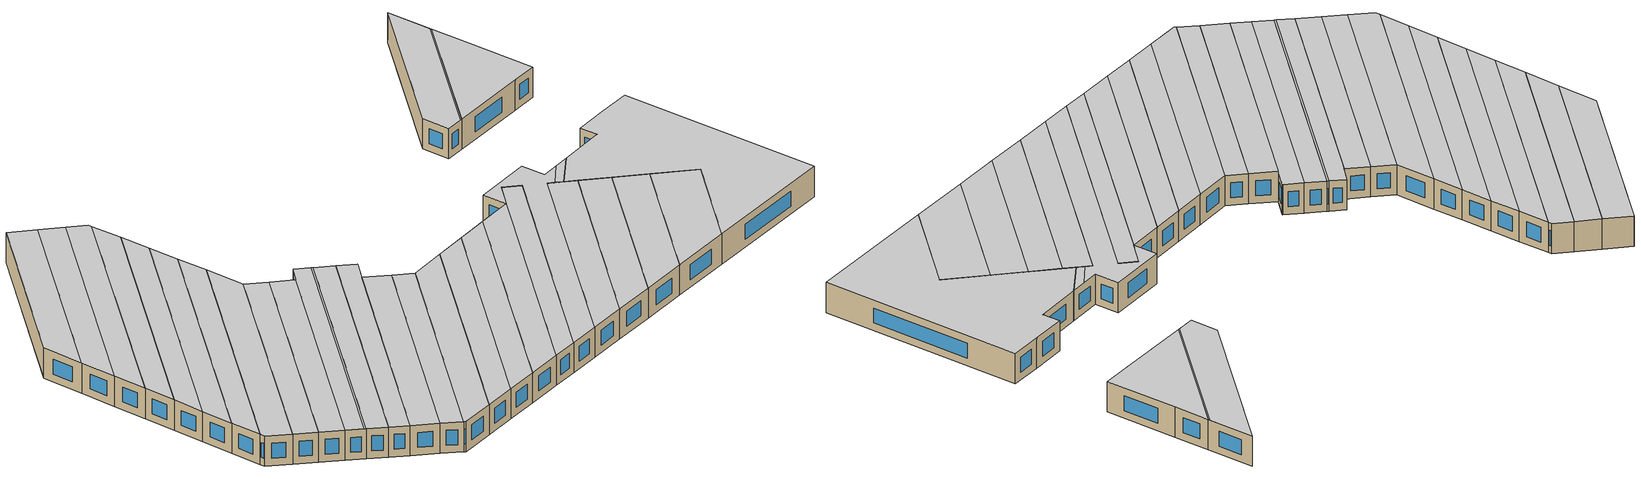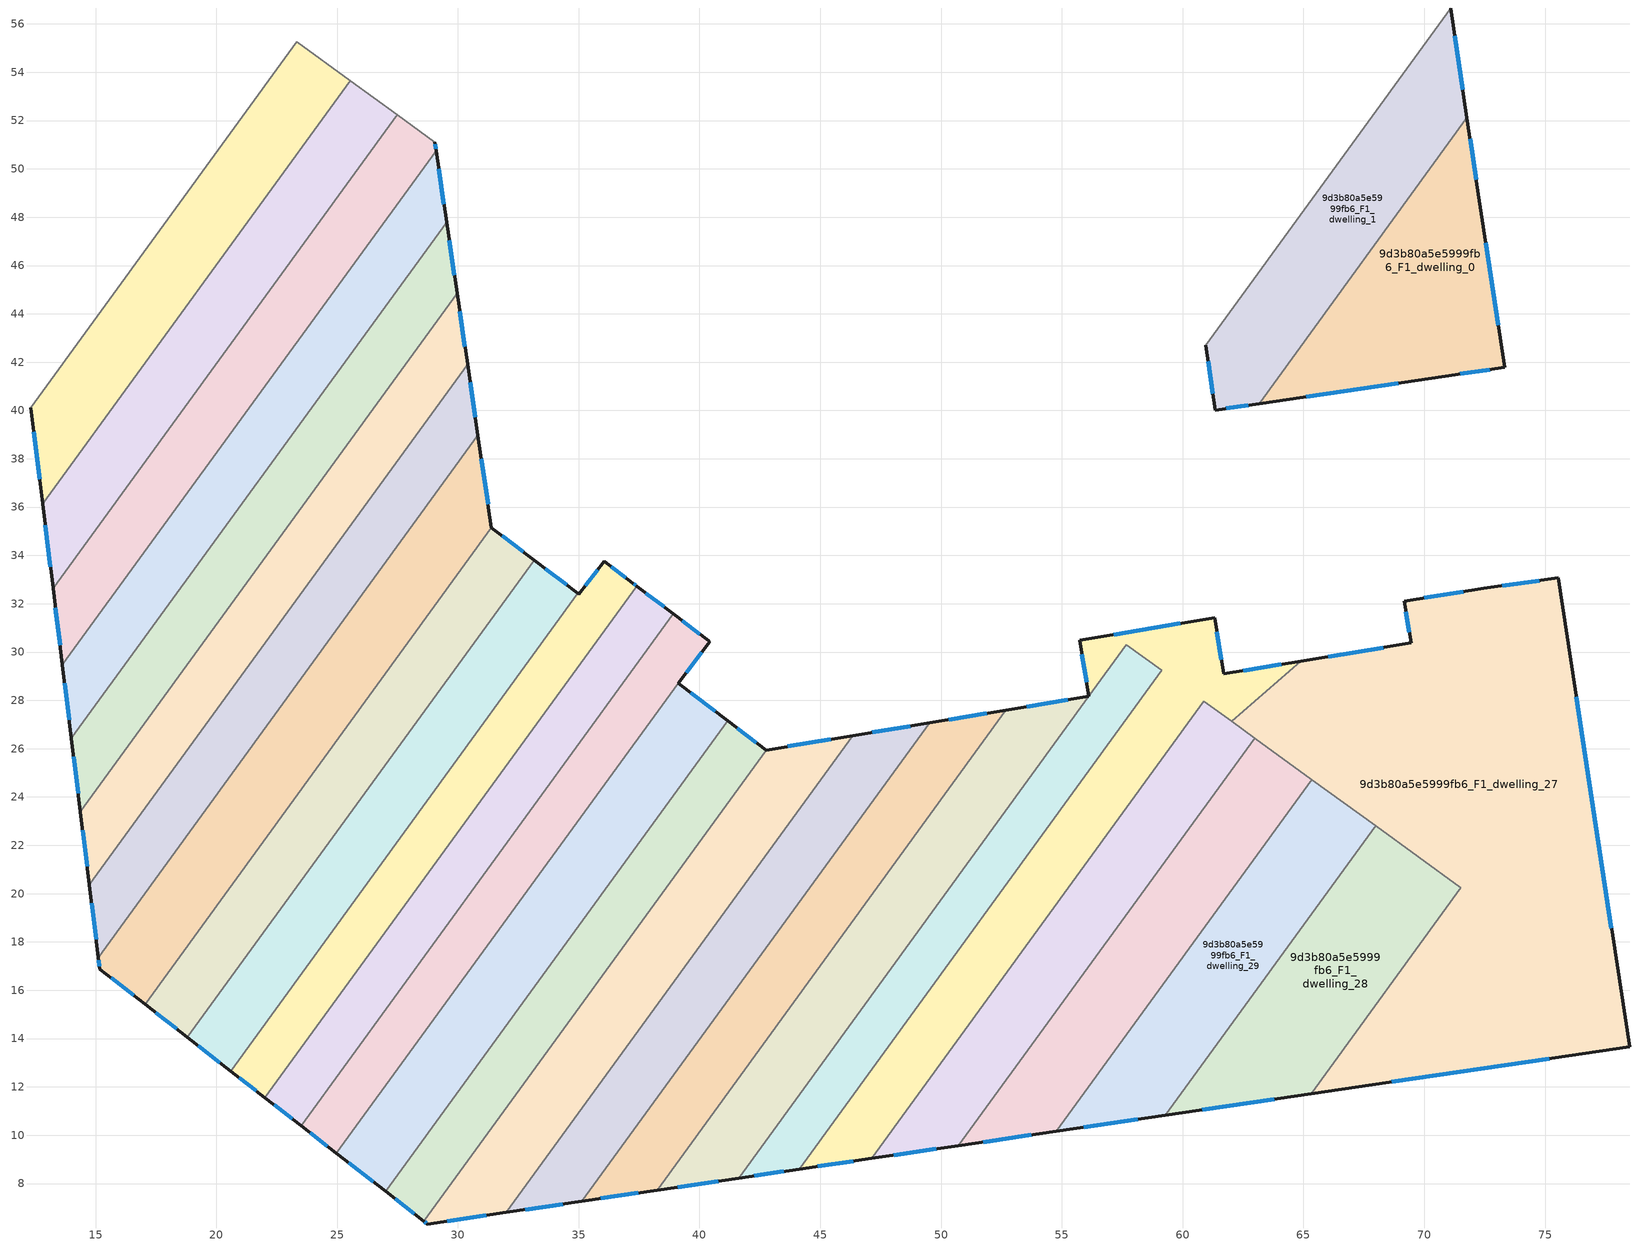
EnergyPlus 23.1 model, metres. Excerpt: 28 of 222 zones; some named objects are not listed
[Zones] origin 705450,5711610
9d3b80a5e5999fb6_F1_dwelling_0
 floor to 9d3b80a5e5999fb6_F0_dwelling_0 (EU_floor_Construction): 71.77,52.12 72.28,48.69 73.34,41.78 70.87,41.42 63.17,40.29 z3
 wall outside (EU_wall_Construction): 63.17,40.29 70.87,41.42 73.34,41.78 72.28,48.69 71.77,52.12 z3:6
 wall to 9d3b80a5e5999fb6_F1_dwelling_1 (EU_wall_Construction): 71.77,52.12 63.17,40.29 z3:6
 window (EU_Window_Construction): 65.11,40.57 68.92,41.13 / 72.15,49.56 71.9,51.25 / 73.07,43.53 72.55,46.94 / 71.49,41.51 72.71,41.69 z3.76:5.24
 ceiling to 9d3b80a5e5999fb6_F2_dwelling_0 (EU_floor_Construction): 73.34,41.78 72.28,48.69 71.77,52.12 63.17,40.29 70.87,41.42 z6
9d3b80a5e5999fb6_F1_dwelling_1
 floor to 9d3b80a5e5999fb6_F0_dwelling_1 (EU_floor_Construction): 71.1,56.66 71.77,52.12 63.17,40.29 61.35,40.02 60.96,42.71 z3
 wall outside (EU_wall_Construction): 60.96,42.71 61.35,40.02 63.17,40.29 / 71.77,52.12 71.1,56.66 z3:6
 wall to 9d3b80a5e5999fb6_F1_dwelling_2 (EU_wall_Construction): 71.1,56.66 60.96,42.71 z3:6
 window (EU_Window_Construction): 61.06,42.03 61.25,40.7 / 71.6,53.27 71.27,55.51 / 61.81,40.09 62.71,40.22 z3.76:5.24
 ceiling to 9d3b80a5e5999fb6_F2_dwelling_1 (EU_floor_Construction): 62.97,40.26 71.74,52.32 71.1,56.66 60.96,42.71 61.35,40.02 z6
 ceiling to 9d3b80a5e5999fb6_F2_dwelling_0 (EU_floor_Construction): 63.17,40.29 71.77,52.12 71.74,52.32 62.97,40.26 z6
9d3b80a5e5999fb6_F1_dwelling_27
 floor to 9d3b80a5e5999fb6_F0_dwelling_27 (EU_floor_Construction): 75.54,33.07 78.5,13.66 65.32,11.72 71.51,20.24 62.02,27.14 64.88,29.62 69.46,30.38 69.17,32.11 72.46,32.64 z3
 wall outside (EU_wall_Construction): 65.32,11.72 78.5,13.66 75.54,33.07 72.46,32.64 69.17,32.11 69.46,30.38 64.88,29.62 z3:6
 wall to 9d3b80a5e5999fb6_F1_dwelling_32 (EU_wall_Construction): 64.88,29.62 62.02,27.14 z3:6
 wall to 9d3b80a5e5999fb6_F1_dwelling_28 (EU_wall_Construction): 67.99,22.8 71.51,20.24 65.32,11.72 z3:6
 wall to 9d3b80a5e5999fb6_F1_dwelling_29 (EU_wall_Construction): 65.34,24.72 67.99,22.8 z3:6
 wall to 9d3b80a5e5999fb6_F1_dwelling_30 (EU_wall_Construction): 62.98,26.44 65.34,24.72 z3:6
 wall to 9d3b80a5e5999fb6_F1_dwelling_31 (EU_wall_Construction): 62.02,27.14 62.98,26.44 z3:6
 window (EU_Window_Construction): 68.3,30.19 66.04,29.81 / 69.24,31.67 69.38,30.82 / 71.63,32.5 70,32.24 / 74.76,32.96 73.24,32.75 / 77.75,18.57 76.29,28.16 / 68.65,12.21 75.17,13.17 z3.76:5.24
 ceiling to 9d3b80a5e5999fb6_F2_dwelling_26 (EU_floor_Construction): 78.5,13.66 75.54,33.07 72.46,32.64 69.17,32.11 69.46,30.38 64.88,29.62 62.02,27.14 71.51,20.24 65.32,11.72 z6
9d3b80a5e5999fb6_F1_dwelling_28
 floor to 9d3b80a5e5999fb6_F0_dwelling_28 (EU_floor_Construction): 71.51,20.24 65.32,11.72 59.29,10.83 67.99,22.8 z3
 wall outside (EU_wall_Construction): 59.29,10.83 65.32,11.72 z3:6
 wall to 9d3b80a5e5999fb6_F1_dwelling_29 (EU_wall_Construction): 67.99,22.8 59.29,10.83 z3:6
 window (EU_Window_Construction): 60.81,11.05 63.79,11.49 z3.76:5.24
 ceiling to 9d3b80a5e5999fb6_F2_dwelling_27 (EU_floor_Construction): 65.32,11.72 71.51,20.24 67.99,22.8 59.29,10.83 z6
9d3b80a5e5999fb6_F1_dwelling_29
 floor to 9d3b80a5e5999fb6_F0_dwelling_29 (EU_floor_Construction): 67.99,22.8 59.29,10.83 54.76,10.16 65.34,24.72 z3
 wall outside (EU_wall_Construction): 54.76,10.16 59.29,10.83 z3:6
 wall to 9d3b80a5e5999fb6_F1_dwelling_30 (EU_wall_Construction): 65.34,24.72 54.76,10.16 z3:6
 window (EU_Window_Construction): 55.91,10.33 58.14,10.66 z3.76:5.24
 ceiling to 9d3b80a5e5999fb6_F2_dwelling_28 (EU_floor_Construction): 59.29,10.83 67.99,22.8 65.34,24.72 54.76,10.16 z6
9d3b80a5e5999fb6_F1_dwelling_30
 floor to 9d3b80a5e5999fb6_F0_dwelling_30 (EU_floor_Construction): 65.34,24.72 54.76,10.16 50.72,9.57 62.98,26.44 z3
 wall outside (EU_wall_Construction): 50.72,9.57 54.76,10.16 z3:6
 wall to 9d3b80a5e5999fb6_F1_dwelling_31 (EU_wall_Construction): 62.98,26.44 50.72,9.57 z3:6
 window (EU_Window_Construction): 51.74,9.72 53.74,10.01 z3.76:5.24
 ceiling to 9d3b80a5e5999fb6_F2_dwelling_29 (EU_floor_Construction): 54.76,10.16 65.34,24.72 62.98,26.44 50.72,9.57 z6
9d3b80a5e5999fb6_F1_dwelling_31
 floor to 9d3b80a5e5999fb6_F0_dwelling_31 (EU_floor_Construction): 62.98,26.44 50.72,9.57 47.13,9.04 60.88,27.96 z3
 wall outside (EU_wall_Construction): 47.13,9.04 50.72,9.57 z3:6
 wall to 9d3b80a5e5999fb6_F1_dwelling_32 (EU_wall_Construction): 62.02,27.14 60.88,27.96 47.13,9.04 z3:6
 window (EU_Window_Construction): 48.03,9.17 49.81,9.43 z3.76:5.24
 ceiling to 9d3b80a5e5999fb6_F2_dwelling_30 (EU_floor_Construction): 50.72,9.57 62.98,26.44 60.88,27.96 47.13,9.04 z6
9d3b80a5e5999fb6_F1_dwelling_32
 floor to 9d3b80a5e5999fb6_F0_dwelling_32 (EU_floor_Construction): 64.88,29.62 62.02,27.14 60.88,27.96 47.13,9.04 44.13,8.59 59.13,29.24 57.67,30.3 56.12,28.17 55.74,30.49 61.32,31.42 61.7,29.1 z3
 wall outside (EU_wall_Construction): 64.88,29.62 61.7,29.1 61.32,31.42 55.74,30.49 56.12,28.17 / 44.13,8.59 47.13,9.04 z3:6
 wall to 9d3b80a5e5999fb6_F1_dwelling_33 (EU_wall_Construction): 56.12,28.17 57.67,30.3 59.13,29.24 44.13,8.59 z3:6
 window (EU_Window_Construction): 55.83,29.9 56.02,28.76 / 59.91,31.18 57.15,30.73 / 61.61,29.68 61.42,30.83 / 64.08,29.49 62.51,29.23 / 44.89,8.71 46.37,8.92 z3.76:5.24
 ceiling to 9d3b80a5e5999fb6_F2_dwelling_31 (EU_floor_Construction): 47.13,9.04 60.88,27.96 61.39,27.6 63.34,29.37 61.7,29.1 61.32,31.42 55.74,30.49 56.12,28.17 57.67,30.3 59.13,29.24 44.13,8.59 z6
 ceiling to 9d3b80a5e5999fb6_F2_dwelling_26 (EU_floor_Construction): 64.88,29.62 63.34,29.37 61.39,27.6 62.02,27.14 z6
9d3b80a5e5999fb6_F1_dwelling_33
 floor to 9d3b80a5e5999fb6_F0_dwelling_33 (EU_floor_Construction): 59.13,29.24 44.13,8.59 41.63,8.22 57.67,30.3 z3
 wall outside (EU_wall_Construction): 41.63,8.22 44.13,8.59 z3:6
 wall to 9d3b80a5e5999fb6_F1_dwelling_34 (EU_wall_Construction): 56.12,28.17 41.63,8.22 z3:6
 window (EU_Window_Construction): 42.26,8.32 43.5,8.5 z3.76:5.24
 ceiling to 9d3b80a5e5999fb6_F2_dwelling_32 (EU_floor_Construction): 44.13,8.59 59.13,29.24 57.67,30.3 41.63,8.22 z6
9d3b80a5e5999fb6_F1_dwelling_34
 floor to 9d3b80a5e5999fb6_F0_dwelling_34 (EU_floor_Construction): 56.12,28.17 41.63,8.22 38.25,7.73 52.69,27.6 z3
 wall outside (EU_wall_Construction): 56.12,28.17 52.69,27.6 / 38.25,7.73 41.63,8.22 z3:6
 wall to 9d3b80a5e5999fb6_F1_dwelling_35 (EU_wall_Construction): 52.69,27.6 38.25,7.73 z3:6
 window (EU_Window_Construction): 55.25,28.02 53.56,27.74 / 39.1,7.85 40.77,8.1 z3.76:5.24
 ceiling to 9d3b80a5e5999fb6_F2_dwelling_33 (EU_floor_Construction): 41.63,8.22 56.12,28.17 52.69,27.6 38.25,7.73 z6
9d3b80a5e5999fb6_F1_dwelling_35
 floor to 9d3b80a5e5999fb6_F0_dwelling_35 (EU_floor_Construction): 52.69,27.6 38.25,7.73 35.13,7.27 49.52,27.07 z3
 wall outside (EU_wall_Construction): 52.69,27.6 49.52,27.07 / 35.13,7.27 38.25,7.73 z3:6
 wall to 9d3b80a5e5999fb6_F1_dwelling_36 (EU_wall_Construction): 49.52,27.07 35.13,7.27 z3:6
 window (EU_Window_Construction): 51.89,27.46 50.32,27.2 / 35.92,7.38 37.46,7.61 z3.76:5.24
 ceiling to 9d3b80a5e5999fb6_F2_dwelling_34 (EU_floor_Construction): 38.25,7.73 52.69,27.6 49.52,27.07 35.13,7.27 z6
9d3b80a5e5999fb6_F1_dwelling_36
 floor to 9d3b80a5e5999fb6_F0_dwelling_36 (EU_floor_Construction): 49.52,27.07 35.13,7.27 32,6.81 46.35,26.54 z3
 wall outside (EU_wall_Construction): 49.52,27.07 46.35,26.54 / 32,6.81 35.13,7.27 z3:6
 wall to 9d3b80a5e5999fb6_F1_dwelling_37 (EU_wall_Construction): 46.35,26.54 32,6.81 z3:6
 window (EU_Window_Construction): 48.72,26.94 47.15,26.68 / 32.79,6.92 34.34,7.15 z3.76:5.24
 ceiling to 9d3b80a5e5999fb6_F2_dwelling_35 (EU_floor_Construction): 35.13,7.27 49.52,27.07 46.35,26.54 32,6.81 z6
9d3b80a5e5999fb6_F1_dwelling_37
 floor to 9d3b80a5e5999fb6_F0_dwelling_37 (EU_floor_Construction): 46.35,26.54 32,6.81 28.74,6.32 28.58,6.44 42.75,25.95 z3
 wall outside (EU_wall_Construction): 28.58,6.44 28.74,6.32 32,6.81 / 46.35,26.54 42.75,25.95 z3:6
 wall to 9d3b80a5e5999fb6_F1_dwelling_38 (EU_wall_Construction): 42.75,25.95 28.58,6.44 z3:6
 window (EU_Window_Construction): 28.62,6.41 28.7,6.35 / 45.44,26.39 43.66,26.1 / 29.56,6.45 31.18,6.68 z3.76:5.24
 ceiling to 9d3b80a5e5999fb6_F2_dwelling_36 (EU_floor_Construction): 32,6.81 46.35,26.54 42.75,25.95 28.58,6.44 28.74,6.32 z6
9d3b80a5e5999fb6_F1_dwelling_38
 floor to 9d3b80a5e5999fb6_F0_dwelling_38 (EU_floor_Construction): 42.75,25.95 28.58,6.44 27,7.67 41.16,27.16 z3
 wall outside (EU_wall_Construction): 42.75,25.95 41.16,27.16 / 27,7.67 28.58,6.44 z3:6
 wall to 9d3b80a5e5999fb6_F1_dwelling_39 (EU_wall_Construction): 41.16,27.16 27,7.67 z3:6
 window (EU_Window_Construction): 42.35,26.25 41.57,26.85 / 27.4,7.36 28.18,6.75 z3.76:5.24
 ceiling to 9d3b80a5e5999fb6_F2_dwelling_37 (EU_floor_Construction): 28.58,6.44 42.75,25.95 41.16,27.16 27,7.67 z6
9d3b80a5e5999fb6_F1_dwelling_39
 floor to 9d3b80a5e5999fb6_F0_dwelling_39 (EU_floor_Construction): 41.16,27.16 27,7.67 24.97,9.25 39.11,28.72 z3
 wall outside (EU_wall_Construction): 41.16,27.16 39.11,28.72 / 24.97,9.25 27,7.67 z3:6
 wall to 9d3b80a5e5999fb6_F1_dwelling_40 (EU_wall_Construction): 39.11,28.72 24.97,9.25 z3:6
 window (EU_Window_Construction): 40.65,27.55 39.63,28.32 / 25.48,8.85 26.49,8.07 z3.76:5.24
 ceiling to 9d3b80a5e5999fb6_F2_dwelling_38 (EU_floor_Construction): 27,7.67 41.16,27.16 39.11,28.72 24.97,9.25 z6
9d3b80a5e5999fb6_F1_dwelling_40
 floor to 9d3b80a5e5999fb6_F0_dwelling_40 (EU_floor_Construction): 40.38,30.46 40.42,30.43 39.11,28.72 24.97,9.25 23.51,10.39 38.91,31.58 z3
 wall outside (EU_wall_Construction): 39.11,28.72 40.42,30.43 40.38,30.46 38.91,31.58 / 23.51,10.39 24.97,9.25 z3:6
 wall to 9d3b80a5e5999fb6_F1_dwelling_41 (EU_wall_Construction): 38.91,31.58 23.51,10.39 z3:6
 window (EU_Window_Construction): 40.01,30.74 39.28,31.29 / 39.44,29.15 40.09,30 / 23.88,10.1 24.6,9.54 z3.76:5.24
 ceiling to 9d3b80a5e5999fb6_F2_dwelling_39 (EU_floor_Construction): 24.97,9.25 39.11,28.72 40.42,30.43 40.38,30.46 38.91,31.58 23.51,10.39 z6
9d3b80a5e5999fb6_F1_dwelling_41
 floor to 9d3b80a5e5999fb6_F0_dwelling_41 (EU_floor_Construction): 38.91,31.58 23.51,10.39 22.01,11.56 37.4,32.73 z3
 wall outside (EU_wall_Construction): 22.01,11.56 23.51,10.39 / 38.91,31.58 37.4,32.73 z3:6
 wall to 9d3b80a5e5999fb6_F1_dwelling_42 (EU_wall_Construction): 37.4,32.73 22.01,11.56 z3:6
 window (EU_Window_Construction): 22.39,11.26 23.13,10.68 / 38.53,31.87 37.78,32.44 z3.76:5.24
 ceiling to 9d3b80a5e5999fb6_F2_dwelling_40 (EU_floor_Construction): 23.51,10.39 38.91,31.58 37.4,32.73 22.01,11.56 z6
9d3b80a5e5999fb6_F1_dwelling_42
 floor to 9d3b80a5e5999fb6_F0_dwelling_42 (EU_floor_Construction): 37.24,32.85 37.4,32.73 22.01,11.56 20.6,12.65 34.97,32.43 35,32.4 36.05,33.76 z3
 wall outside (EU_wall_Construction): 37.4,32.73 37.24,32.85 36.05,33.76 35,32.4 34.97,32.43 / 20.6,12.65 22.01,11.56 z3:6
 wall to 9d3b80a5e5999fb6_F1_dwelling_43 (EU_wall_Construction): 34.97,32.43 20.6,12.65 z3:6
 window (EU_Window_Construction): 35.79,33.42 35.27,32.75 / 36.94,33.08 36.35,33.53 / 37.36,32.76 37.28,32.82 / 20.96,12.38 21.65,11.84 z3.76:5.24
 ceiling to 9d3b80a5e5999fb6_F2_dwelling_41 (EU_floor_Construction): 21.85,11.68 37.24,32.85 36.05,33.76 35,32.4 34.97,32.43 20.6,12.65 z6
 ceiling to 9d3b80a5e5999fb6_F2_dwelling_40 (EU_floor_Construction): 22.01,11.56 37.4,32.73 37.24,32.85 21.85,11.68 z6
9d3b80a5e5999fb6_F1_dwelling_43
 floor to 9d3b80a5e5999fb6_F0_dwelling_43 (EU_floor_Construction): 34.97,32.43 20.6,12.65 18.8,14.05 33.16,33.8 z3
 wall outside (EU_wall_Construction): 18.8,14.05 20.6,12.65 / 34.97,32.43 33.16,33.8 z3:6
 wall to 9d3b80a5e5999fb6_F1_dwelling_44 (EU_wall_Construction): 33.16,33.8 18.8,14.05 z3:6
 window (EU_Window_Construction): 19.26,13.7 20.14,13.01 / 34.51,32.78 33.62,33.46 z3.76:5.24
 ceiling to 9d3b80a5e5999fb6_F2_dwelling_42 (EU_floor_Construction): 20.6,12.65 34.97,32.43 33.16,33.8 18.8,14.05 z6
9d3b80a5e5999fb6_F1_dwelling_44
 floor to 9d3b80a5e5999fb6_F0_dwelling_44 (EU_floor_Construction): 33.16,33.8 18.8,14.05 17.05,15.42 31.39,35.15 z3
 wall outside (EU_wall_Construction): 33.16,33.8 31.39,35.15 / 17.05,15.42 18.8,14.05 z3:6
 wall to 9d3b80a5e5999fb6_F1_dwelling_45 (EU_wall_Construction): 31.39,35.15 17.05,15.42 z3:6
 window (EU_Window_Construction): 32.71,34.15 31.84,34.81 / 17.49,15.07 18.36,14.4 z3.76:5.24
 ceiling to 9d3b80a5e5999fb6_F2_dwelling_43 (EU_floor_Construction): 18.8,14.05 33.16,33.8 31.39,35.15 17.05,15.42 z6
9d3b80a5e5999fb6_F1_dwelling_45
 floor to 9d3b80a5e5999fb6_F0_dwelling_45 (EU_floor_Construction): 30.83,38.98 31.39,35.15 17.05,15.42 15.17,16.88 15.11,17.36 z3
 wall outside (EU_wall_Construction): 31.39,35.15 30.83,38.98 / 15.11,17.36 15.17,16.88 17.05,15.42 z3:6
 wall to 9d3b80a5e5999fb6_F1_dwelling_46 (EU_wall_Construction): 30.83,38.98 15.11,17.36 z3:6
 window (EU_Window_Construction): 31.25,36.12 30.97,38.01 / 15.65,16.51 16.57,15.79 / 15.13,17.23 15.16,17 z3.76:5.24
 ceiling to 9d3b80a5e5999fb6_F2_dwelling_44 (EU_floor_Construction): 17.05,15.42 31.39,35.15 30.83,38.98 15.11,17.36 15.17,16.88 z6
9d3b80a5e5999fb6_F1_dwelling_46
 floor to 9d3b80a5e5999fb6_F0_dwelling_46 (EU_floor_Construction): 30.4,41.91 30.83,38.98 15.11,17.36 14.74,20.37 z3
 wall outside (EU_wall_Construction): 14.74,20.37 15.11,17.36 / 30.83,38.98 30.4,41.91 z3:6
 wall to 9d3b80a5e5999fb6_F1_dwelling_47 (EU_wall_Construction): 30.4,41.91 14.74,20.37 z3:6
 window (EU_Window_Construction): 14.84,19.6 15.02,18.12 / 30.72,39.72 30.51,41.16 z3.76:5.24
 ceiling to 9d3b80a5e5999fb6_F2_dwelling_45 (EU_floor_Construction): 15.11,17.36 30.83,38.98 30.4,41.91 14.74,20.37 z6
9d3b80a5e5999fb6_F1_dwelling_47
 floor to 9d3b80a5e5999fb6_F0_dwelling_47 (EU_floor_Construction): 29.96,44.84 30.4,41.91 14.74,20.37 14.37,23.39 z3
 wall outside (EU_wall_Construction): 14.37,23.39 14.74,20.37 / 30.4,41.91 29.96,44.84 z3:6
 wall to 9d3b80a5e5999fb6_F1_dwelling_48 (EU_wall_Construction): 29.96,44.84 14.37,23.39 z3:6
 window (EU_Window_Construction): 14.47,22.63 14.65,21.13 / 30.29,42.65 30.07,44.1 z3.76:5.24
 ceiling to 9d3b80a5e5999fb6_F2_dwelling_46 (EU_floor_Construction): 14.74,20.37 30.4,41.91 29.96,44.84 14.37,23.39 z6
9d3b80a5e5999fb6_F1_dwelling_48
 floor to 9d3b80a5e5999fb6_F0_dwelling_48 (EU_floor_Construction): 29.53,47.79 29.96,44.84 14.37,23.39 14,26.42 z3
 wall outside (EU_wall_Construction): 14,26.42 14.37,23.39 / 29.96,44.84 29.53,47.79 z3:6
 wall to 9d3b80a5e5999fb6_F1_dwelling_49 (EU_wall_Construction): 29.53,47.79 14,26.42 z3:6
 window (EU_Window_Construction): 14.1,25.66 14.28,24.16 / 29.86,45.59 29.64,47.05 z3.76:5.24
 ceiling to 9d3b80a5e5999fb6_F2_dwelling_47 (EU_floor_Construction): 14.37,23.39 29.96,44.84 29.53,47.79 14,26.42 z6
9d3b80a5e5999fb6_F1_dwelling_49
 floor to 9d3b80a5e5999fb6_F0_dwelling_49 (EU_floor_Construction): 29.1,50.75 29.53,47.79 14,26.42 13.63,29.47 z3
 wall outside (EU_wall_Construction): 13.63,29.47 14,26.42 / 29.53,47.79 29.1,50.75 z3:6
 wall to 9d3b80a5e5999fb6_F1_dwelling_50 (EU_wall_Construction): 29.1,50.75 13.63,29.47 z3:6
 window (EU_Window_Construction): 13.72,28.7 13.91,27.19 / 29.42,48.54 29.21,50.01 z3.76:5.24
 ceiling to 9d3b80a5e5999fb6_F2_dwelling_48 (EU_floor_Construction): 14,26.42 29.53,47.79 29.1,50.75 13.63,29.47 z6
9d3b80a5e5999fb6_F1_dwelling_50
 floor to 9d3b80a5e5999fb6_F0_dwelling_50 (EU_floor_Construction): 29.05,51.1 29.1,50.75 13.63,29.47 13.24,32.64 27.49,52.24 z3
 wall outside (EU_wall_Construction): 29.1,50.75 29.05,51.1 / 13.24,32.64 13.63,29.47 z3:6
 wall to 9d3b80a5e5999fb6_F1_dwelling_51 (EU_wall_Construction): 27.49,52.24 13.24,32.64 z3:6
 wall to 9d3b80a5e5999fb6_F1_dwelling_18 (EU_wall_Construction): 29.05,51.1 27.49,52.24 z3:6
 window (EU_Window_Construction): 29.08,50.84 29.06,51.02 / 13.34,31.84 13.53,30.27 z3.76:5.24
 ceiling to 9d3b80a5e5999fb6_F2_dwelling_49 (EU_floor_Construction): 13.63,29.47 29.1,50.75 29.05,51.1 27.49,52.24 13.24,32.64 z6
9d3b80a5e5999fb6_F1_dwelling_51
 floor to 9d3b80a5e5999fb6_F0_dwelling_51 (EU_floor_Construction): 27.49,52.24 13.24,32.64 12.81,36.14 25.54,53.65 z3
 wall outside (EU_wall_Construction): 12.81,36.14 13.24,32.64 z3:6
 wall to 9d3b80a5e5999fb6_F1_dwelling_52 (EU_wall_Construction): 25.54,53.65 12.81,36.14 z3:6
 wall to 9d3b80a5e5999fb6_F1_dwelling_18 (EU_wall_Construction): 27.49,52.24 25.54,53.65 z3:6
 window (EU_Window_Construction): 12.92,35.25 13.13,33.52 z3.76:5.24
 ceiling to 9d3b80a5e5999fb6_F2_dwelling_50 (EU_floor_Construction): 13.24,32.64 27.49,52.24 25.54,53.65 12.81,36.14 z6
9d3b80a5e5999fb6_F1_dwelling_52
 floor to 9d3b80a5e5999fb6_F0_dwelling_52 (EU_floor_Construction): 25.54,53.65 12.81,36.14 12.33,40.12 23.33,55.26 z3
 wall outside (EU_wall_Construction): 12.33,40.12 12.81,36.14 z3:6
 wall to 9d3b80a5e5999fb6_F1_dwelling_53 (EU_wall_Construction): 23.33,55.26 12.33,40.12 z3:6
 wall to 9d3b80a5e5999fb6_F1_dwelling_18 (EU_wall_Construction): 25.54,53.65 23.33,55.26 z3:6
 window (EU_Window_Construction): 12.45,39.11 12.69,37.15 z3.76:5.24
 ceiling to 9d3b80a5e5999fb6_F2_dwelling_51 (EU_floor_Construction): 12.81,36.14 25.54,53.65 23.33,55.26 12.33,40.12 z6
[Building]
EU S2 Campaign: North Axis=0; Terrain=City; Solar Distribution=FullExterior
[Site:Location]
London: Latitude=51.5; Longitude=-0.5; Time Zone=0; Elevation=25
[SizingPeriod:WeatherFileDays]
AnnualSizingPeriod: Begin Month=1; Begin Day of Month=1; End Month=12; End Day of Month=31; Day of Week for Start Day=Monday; Use Weather File Daylight Saving Period=No; Use Weather File Rain and Snow Indicators=No
[MATERIAL]
EU_InternalMass_Material: Roughness=MediumRough; Thickness=0.1; Conductivity=1; Density=1800; Specific Heat=900; Thermal Absorptance=0.9; Solar Absorptance=0.7; Visible Absorptance=0.7
[MATERIAL:NOMASS] Roughness=MediumRough; Thermal Absorptance=0.9; Solar Absorptance=0.7; Visible Absorptance=0.7
Name | Thermal Resistance
EU_wall_NoMass | 0.655885
EU_floor_NoMass | 2.16442
[WINDOWMATERIAL:SIMPLEGLAZINGSYSTEM]
EU_Window_SimpleGlazing: UFactor=2.91071; Solar Heat Gain Coefficient=0.76; Visible Transmittance=0.76
[CONSTRUCTION]
EU_wall_Construction: EU_wall_NoMass
EU_floor_Construction: EU_floor_NoMass
EU_Window_Construction: EU_Window_SimpleGlazing
EU_InternalMass_Construction: EU_InternalMass_Material
[ZONE] Type=1; Multiplier=1; Ceiling Height=autocalculate; Floor Area=autocalculate; Part of Total Floor Area=Yes
Name | Volume
9d3b80a5e5999fb6_F1_dwelling_0 | 161.084
9d3b80a5e5999fb6_F1_dwelling_1 | 161.039
9d3b80a5e5999fb6_F1_dwelling_27 | 579.562
9d3b80a5e5999fb6_F1_dwelling_28 | 165.539
9d3b80a5e5999fb6_F1_dwelling_29 | 160.792
9d3b80a5e5999fb6_F1_dwelling_30 | 170.284
9d3b80a5e5999fb6_F1_dwelling_31 | 172.258
9d3b80a5e5999fb6_F1_dwelling_32 | 203.999
9d3b80a5e5999fb6_F1_dwelling_33 | 143.049
9d3b80a5e5999fb6_F1_dwelling_34 | 180.338
9d3b80a5e5999fb6_F1_dwelling_35 | 165.538
9d3b80a5e5999fb6_F1_dwelling_36 | 165.576
9d3b80a5e5999fb6_F1_dwelling_37 | 186.638
9d3b80a5e5999fb6_F1_dwelling_38 | 144.413
9d3b80a5e5999fb6_F1_dwelling_39 | 186.09
9d3b80a5e5999fb6_F1_dwelling_40 | 144.995
9d3b80a5e5999fb6_F1_dwelling_41 | 149.777
9d3b80a5e5999fb6_F1_dwelling_42 | 139.741
9d3b80a5e5999fb6_F1_dwelling_43 | 166.769
9d3b80a5e5999fb6_F1_dwelling_44 | 162.686
9d3b80a5e5999fb6_F1_dwelling_45 | 208.689
9d3b80a5e5999fb6_F1_dwelling_46 | 165.53
9d3b80a5e5999fb6_F1_dwelling_47 | 165.566
9d3b80a5e5999fb6_F1_dwelling_48 | 165.464
9d3b80a5e5999fb6_F1_dwelling_49 | 165.587
9d3b80a5e5999fb6_F1_dwelling_50 | 165.583
9d3b80a5e5999fb6_F1_dwelling_51 | 165.495
9d3b80a5e5999fb6_F1_dwelling_52 | 165.532
[INTERNALMASS] Construction=EU_InternalMass_Construction
Name | Zone or ZoneList | Surface Area
9d3b80a5e5999fb6_F1_dwelling_0_EU_InternalMass | 9d3b80a5e5999fb6_F1_dwelling_0 | 53.6944
9d3b80a5e5999fb6_F1_dwelling_1_EU_InternalMass | 9d3b80a5e5999fb6_F1_dwelling_1 | 53.6797
9d3b80a5e5999fb6_F1_dwelling_27_EU_InternalMass | 9d3b80a5e5999fb6_F1_dwelling_27 | 193.182
9d3b80a5e5999fb6_F1_dwelling_28_EU_InternalMass | 9d3b80a5e5999fb6_F1_dwelling_28 | 55.1797
9d3b80a5e5999fb6_F1_dwelling_29_EU_InternalMass | 9d3b80a5e5999fb6_F1_dwelling_29 | 53.5972
9d3b80a5e5999fb6_F1_dwelling_30_EU_InternalMass | 9d3b80a5e5999fb6_F1_dwelling_30 | 56.7615
9d3b80a5e5999fb6_F1_dwelling_31_EU_InternalMass | 9d3b80a5e5999fb6_F1_dwelling_31 | 57.4194
9d3b80a5e5999fb6_F1_dwelling_32_EU_InternalMass | 9d3b80a5e5999fb6_F1_dwelling_32 | 67.9996
9d3b80a5e5999fb6_F1_dwelling_33_EU_InternalMass | 9d3b80a5e5999fb6_F1_dwelling_33 | 47.6856
9d3b80a5e5999fb6_F1_dwelling_34_EU_InternalMass | 9d3b80a5e5999fb6_F1_dwelling_34 | 60.1129
9d3b80a5e5999fb6_F1_dwelling_35_EU_InternalMass | 9d3b80a5e5999fb6_F1_dwelling_35 | 55.1797
9d3b80a5e5999fb6_F1_dwelling_36_EU_InternalMass | 9d3b80a5e5999fb6_F1_dwelling_36 | 55.1919
9d3b80a5e5999fb6_F1_dwelling_37_EU_InternalMass | 9d3b80a5e5999fb6_F1_dwelling_37 | 62.2128
9d3b80a5e5999fb6_F1_dwelling_38_EU_InternalMass | 9d3b80a5e5999fb6_F1_dwelling_38 | 48.1374
9d3b80a5e5999fb6_F1_dwelling_39_EU_InternalMass | 9d3b80a5e5999fb6_F1_dwelling_39 | 62.0303
9d3b80a5e5999fb6_F1_dwelling_40_EU_InternalMass | 9d3b80a5e5999fb6_F1_dwelling_40 | 48.3321
9d3b80a5e5999fb6_F1_dwelling_41_EU_InternalMass | 9d3b80a5e5999fb6_F1_dwelling_41 | 49.934
9d3b80a5e5999fb6_F1_dwelling_42_EU_InternalMass | 9d3b80a5e5999fb6_F1_dwelling_42 | 46.5727
9d3b80a5e5999fb6_F1_dwelling_43_EU_InternalMass | 9d3b80a5e5999fb6_F1_dwelling_43 | 55.5971
9d3b80a5e5999fb6_F1_dwelling_44_EU_InternalMass | 9d3b80a5e5999fb6_F1_dwelling_44 | 54.2222
9d3b80a5e5999fb6_F1_dwelling_45_EU_InternalMass | 9d3b80a5e5999fb6_F1_dwelling_45 | 69.563
9d3b80a5e5999fb6_F1_dwelling_46_EU_InternalMass | 9d3b80a5e5999fb6_F1_dwelling_46 | 55.1766
9d3b80a5e5999fb6_F1_dwelling_47_EU_InternalMass | 9d3b80a5e5999fb6_F1_dwelling_47 | 55.1891
9d3b80a5e5999fb6_F1_dwelling_48_EU_InternalMass | 9d3b80a5e5999fb6_F1_dwelling_48 | 55.1548
9d3b80a5e5999fb6_F1_dwelling_49_EU_InternalMass | 9d3b80a5e5999fb6_F1_dwelling_49 | 55.1959
9d3b80a5e5999fb6_F1_dwelling_50_EU_InternalMass | 9d3b80a5e5999fb6_F1_dwelling_50 | 55.1944
9d3b80a5e5999fb6_F1_dwelling_51_EU_InternalMass | 9d3b80a5e5999fb6_F1_dwelling_51 | 55.1648
9d3b80a5e5999fb6_F1_dwelling_52_EU_InternalMass | 9d3b80a5e5999fb6_F1_dwelling_52 | 55.1772
[OTHEREQUIPMENT] Fuel Type=Electricity; Design Level Calculation Method=Watts/Area; Power per Zone Floor Area=1; Fraction Latent=0; Fraction Radiant=0; Fraction Lost=0; Carbon Dioxide Generation Rate=0; EndUse Subcategory=EU_Step8_InternalGains
Name | Zone or ZoneList or Space or SpaceList | Schedule
EU_Step8_InternalGain_9d3b80a5e5999fb6_F1_dwelling_0_f000 | 9d3b80a5e5999fb6_F1_dwelling_0 | EU_Step8_GainSchedule_9d3b80a5e5999fb6_F1_dwelling_0_f000
EU_Step8_InternalGain_9d3b80a5e5999fb6_F1_dwelling_1_f000 | 9d3b80a5e5999fb6_F1_dwelling_1 | EU_Step8_GainSchedule_9d3b80a5e5999fb6_F1_dwelling_1_f000
EU_Step8_InternalGain_9d3b80a5e5999fb6_F1_dwelling_27_f000 | 9d3b80a5e5999fb6_F1_dwelling_27 | EU_Step8_GainSchedule_9d3b80a5e5999fb6_F1_dwelling_27_f000
EU_Step8_InternalGain_9d3b80a5e5999fb6_F1_dwelling_28_f000 | 9d3b80a5e5999fb6_F1_dwelling_28 | EU_Step8_GainSchedule_9d3b80a5e5999fb6_F1_dwelling_28_f000
EU_Step8_InternalGain_9d3b80a5e5999fb6_F1_dwelling_29_f000 | 9d3b80a5e5999fb6_F1_dwelling_29 | EU_Step8_GainSchedule_9d3b80a5e5999fb6_F1_dwelling_29_f000
EU_Step8_InternalGain_9d3b80a5e5999fb6_F1_dwelling_30_f000 | 9d3b80a5e5999fb6_F1_dwelling_30 | EU_Step8_GainSchedule_9d3b80a5e5999fb6_F1_dwelling_30_f000
EU_Step8_InternalGain_9d3b80a5e5999fb6_F1_dwelling_31_f000 | 9d3b80a5e5999fb6_F1_dwelling_31 | EU_Step8_GainSchedule_9d3b80a5e5999fb6_F1_dwelling_31_f000
EU_Step8_InternalGain_9d3b80a5e5999fb6_F1_dwelling_32_f000 | 9d3b80a5e5999fb6_F1_dwelling_32 | EU_Step8_GainSchedule_9d3b80a5e5999fb6_F1_dwelling_32_f000
EU_Step8_InternalGain_9d3b80a5e5999fb6_F1_dwelling_33_f000 | 9d3b80a5e5999fb6_F1_dwelling_33 | EU_Step8_GainSchedule_9d3b80a5e5999fb6_F1_dwelling_33_f000
EU_Step8_InternalGain_9d3b80a5e5999fb6_F1_dwelling_34_f000 | 9d3b80a5e5999fb6_F1_dwelling_34 | EU_Step8_GainSchedule_9d3b80a5e5999fb6_F1_dwelling_34_f000
EU_Step8_InternalGain_9d3b80a5e5999fb6_F1_dwelling_35_f000 | 9d3b80a5e5999fb6_F1_dwelling_35 | EU_Step8_GainSchedule_9d3b80a5e5999fb6_F1_dwelling_35_f000
EU_Step8_InternalGain_9d3b80a5e5999fb6_F1_dwelling_36_f000 | 9d3b80a5e5999fb6_F1_dwelling_36 | EU_Step8_GainSchedule_9d3b80a5e5999fb6_F1_dwelling_36_f000
EU_Step8_InternalGain_9d3b80a5e5999fb6_F1_dwelling_37_f000 | 9d3b80a5e5999fb6_F1_dwelling_37 | EU_Step8_GainSchedule_9d3b80a5e5999fb6_F1_dwelling_37_f000
EU_Step8_InternalGain_9d3b80a5e5999fb6_F1_dwelling_38_f000 | 9d3b80a5e5999fb6_F1_dwelling_38 | EU_Step8_GainSchedule_9d3b80a5e5999fb6_F1_dwelling_38_f000
EU_Step8_InternalGain_9d3b80a5e5999fb6_F1_dwelling_39_f000 | 9d3b80a5e5999fb6_F1_dwelling_39 | EU_Step8_GainSchedule_9d3b80a5e5999fb6_F1_dwelling_39_f000
EU_Step8_InternalGain_9d3b80a5e5999fb6_F1_dwelling_40_f000 | 9d3b80a5e5999fb6_F1_dwelling_40 | EU_Step8_GainSchedule_9d3b80a5e5999fb6_F1_dwelling_40_f000
EU_Step8_InternalGain_9d3b80a5e5999fb6_F1_dwelling_41_f000 | 9d3b80a5e5999fb6_F1_dwelling_41 | EU_Step8_GainSchedule_9d3b80a5e5999fb6_F1_dwelling_41_f000
EU_Step8_InternalGain_9d3b80a5e5999fb6_F1_dwelling_42_f000 | 9d3b80a5e5999fb6_F1_dwelling_42 | EU_Step8_GainSchedule_9d3b80a5e5999fb6_F1_dwelling_42_f000
EU_Step8_InternalGain_9d3b80a5e5999fb6_F1_dwelling_43_f000 | 9d3b80a5e5999fb6_F1_dwelling_43 | EU_Step8_GainSchedule_9d3b80a5e5999fb6_F1_dwelling_43_f000
EU_Step8_InternalGain_9d3b80a5e5999fb6_F1_dwelling_44_f000 | 9d3b80a5e5999fb6_F1_dwelling_44 | EU_Step8_GainSchedule_9d3b80a5e5999fb6_F1_dwelling_44_f000
EU_Step8_InternalGain_9d3b80a5e5999fb6_F1_dwelling_45_f000 | 9d3b80a5e5999fb6_F1_dwelling_45 | EU_Step8_GainSchedule_9d3b80a5e5999fb6_F1_dwelling_45_f000
EU_Step8_InternalGain_9d3b80a5e5999fb6_F1_dwelling_46_f000 | 9d3b80a5e5999fb6_F1_dwelling_46 | EU_Step8_GainSchedule_9d3b80a5e5999fb6_F1_dwelling_46_f000
EU_Step8_InternalGain_9d3b80a5e5999fb6_F1_dwelling_47_f000 | 9d3b80a5e5999fb6_F1_dwelling_47 | EU_Step8_GainSchedule_9d3b80a5e5999fb6_F1_dwelling_47_f000
EU_Step8_InternalGain_9d3b80a5e5999fb6_F1_dwelling_48_f000 | 9d3b80a5e5999fb6_F1_dwelling_48 | EU_Step8_GainSchedule_9d3b80a5e5999fb6_F1_dwelling_48_f000
EU_Step8_InternalGain_9d3b80a5e5999fb6_F1_dwelling_49_f000 | 9d3b80a5e5999fb6_F1_dwelling_49 | EU_Step8_GainSchedule_9d3b80a5e5999fb6_F1_dwelling_49_f000
EU_Step8_InternalGain_9d3b80a5e5999fb6_F1_dwelling_50_f000 | 9d3b80a5e5999fb6_F1_dwelling_50 | EU_Step8_GainSchedule_9d3b80a5e5999fb6_F1_dwelling_50_f000
EU_Step8_InternalGain_9d3b80a5e5999fb6_F1_dwelling_51_f000 | 9d3b80a5e5999fb6_F1_dwelling_51 | EU_Step8_GainSchedule_9d3b80a5e5999fb6_F1_dwelling_51_f000
EU_Step8_InternalGain_9d3b80a5e5999fb6_F1_dwelling_52_f000 | 9d3b80a5e5999fb6_F1_dwelling_52 | EU_Step8_GainSchedule_9d3b80a5e5999fb6_F1_dwelling_52_f000
[ZONEVENTILATION:DESIGNFLOWRATE] Schedule=EU_AlwaysOn; Design Flow Rate Calculation Method=AirChanges/Hour; Air Changes per Hour=0.462017; Ventilation Type=Natural; Fan Pressure Rise=0; Fan Total Efficiency=1; Constant Term Coefficient=1; Temperature Term Coefficient=0; Velocity Term Coefficient=0; Velocity Squared Term Coefficient=0; Minimum Indoor Temperature=-100; Maximum Indoor Temperature=100; Delta Temperature=-100; Minimum Outdoor Temperature=-100; Maximum Outdoor Temperature=100; Maximum Wind Speed=40
Name | Zone or ZoneList or Space or SpaceList
EU_ConstantAir_9d3b80a5e5999fb6_F1_dwelling_0 | 9d3b80a5e5999fb6_F1_dwelling_0
EU_ConstantAir_9d3b80a5e5999fb6_F1_dwelling_1 | 9d3b80a5e5999fb6_F1_dwelling_1
EU_ConstantAir_9d3b80a5e5999fb6_F1_dwelling_27 | 9d3b80a5e5999fb6_F1_dwelling_27
EU_ConstantAir_9d3b80a5e5999fb6_F1_dwelling_28 | 9d3b80a5e5999fb6_F1_dwelling_28
EU_ConstantAir_9d3b80a5e5999fb6_F1_dwelling_29 | 9d3b80a5e5999fb6_F1_dwelling_29
EU_ConstantAir_9d3b80a5e5999fb6_F1_dwelling_30 | 9d3b80a5e5999fb6_F1_dwelling_30
EU_ConstantAir_9d3b80a5e5999fb6_F1_dwelling_31 | 9d3b80a5e5999fb6_F1_dwelling_31
EU_ConstantAir_9d3b80a5e5999fb6_F1_dwelling_32 | 9d3b80a5e5999fb6_F1_dwelling_32
EU_ConstantAir_9d3b80a5e5999fb6_F1_dwelling_33 | 9d3b80a5e5999fb6_F1_dwelling_33
EU_ConstantAir_9d3b80a5e5999fb6_F1_dwelling_34 | 9d3b80a5e5999fb6_F1_dwelling_34
EU_ConstantAir_9d3b80a5e5999fb6_F1_dwelling_35 | 9d3b80a5e5999fb6_F1_dwelling_35
EU_ConstantAir_9d3b80a5e5999fb6_F1_dwelling_36 | 9d3b80a5e5999fb6_F1_dwelling_36
EU_ConstantAir_9d3b80a5e5999fb6_F1_dwelling_37 | 9d3b80a5e5999fb6_F1_dwelling_37
EU_ConstantAir_9d3b80a5e5999fb6_F1_dwelling_38 | 9d3b80a5e5999fb6_F1_dwelling_38
EU_ConstantAir_9d3b80a5e5999fb6_F1_dwelling_39 | 9d3b80a5e5999fb6_F1_dwelling_39
EU_ConstantAir_9d3b80a5e5999fb6_F1_dwelling_40 | 9d3b80a5e5999fb6_F1_dwelling_40
EU_ConstantAir_9d3b80a5e5999fb6_F1_dwelling_41 | 9d3b80a5e5999fb6_F1_dwelling_41
EU_ConstantAir_9d3b80a5e5999fb6_F1_dwelling_42 | 9d3b80a5e5999fb6_F1_dwelling_42
EU_ConstantAir_9d3b80a5e5999fb6_F1_dwelling_43 | 9d3b80a5e5999fb6_F1_dwelling_43
EU_ConstantAir_9d3b80a5e5999fb6_F1_dwelling_44 | 9d3b80a5e5999fb6_F1_dwelling_44
EU_ConstantAir_9d3b80a5e5999fb6_F1_dwelling_45 | 9d3b80a5e5999fb6_F1_dwelling_45
EU_ConstantAir_9d3b80a5e5999fb6_F1_dwelling_46 | 9d3b80a5e5999fb6_F1_dwelling_46
EU_ConstantAir_9d3b80a5e5999fb6_F1_dwelling_47 | 9d3b80a5e5999fb6_F1_dwelling_47
EU_ConstantAir_9d3b80a5e5999fb6_F1_dwelling_48 | 9d3b80a5e5999fb6_F1_dwelling_48
EU_ConstantAir_9d3b80a5e5999fb6_F1_dwelling_49 | 9d3b80a5e5999fb6_F1_dwelling_49
EU_ConstantAir_9d3b80a5e5999fb6_F1_dwelling_50 | 9d3b80a5e5999fb6_F1_dwelling_50
EU_ConstantAir_9d3b80a5e5999fb6_F1_dwelling_51 | 9d3b80a5e5999fb6_F1_dwelling_51
EU_ConstantAir_9d3b80a5e5999fb6_F1_dwelling_52 | 9d3b80a5e5999fb6_F1_dwelling_52
[HVACTEMPLATE:THERMOSTAT] Constant Heating Setpoint=20; Constant Cooling Setpoint=50
EU_HeatOnly_9d3b80a5e5999fb6_F1_dwelling_6; EU_HeatOnly_9d3b80a5e5999fb6_F1_dwelling_7; EU_HeatOnly_9d3b80a5e5999fb6_F1_dwelling_8; EU_HeatOnly_9d3b80a5e5999fb6_F1_dwelling_9; EU_HeatOnly_9d3b80a5e5999fb6_F1_dwelling_10; EU_HeatOnly_9d3b80a5e5999fb6_F1_dwelling_11; EU_HeatOnly_9d3b80a5e5999fb6_F1_dwelling_12; EU_HeatOnly_9d3b80a5e5999fb6_F1_dwelling_13
[HVACTEMPLATE:ZONE:IDEALLOADSAIRSYSTEM] System Availability Schedule=EU_AlwaysOn; Maximum Heating Supply Air Temperature=50; Minimum Cooling Supply Air Temperature=13; Maximum Heating Supply Air Humidity Ratio=0.0156; Minimum Cooling Supply Air Humidity Ratio=0.0077; Heating Limit=NoLimit; Cooling Limit=NoLimit; Heating Availability Schedule=EU_AlwaysOn; Cooling Availability Schedule=EU_CoolingOff; Dehumidification Control Type=ConstantSensibleHeatRatio; Cooling Sensible Heat Ratio=0.7; Dehumidification Setpoint=60; Humidification Control Type=None; Humidification Setpoint=30; Outdoor Air Method=None; Outdoor Air Flow Rate per Person=0.00944; Outdoor Air Flow Rate per Zone Floor Area=0; Outdoor Air Flow Rate per Zone=0; Demand Controlled Ventilation Type=None; Outdoor Air Economizer Type=NoEconomizer; Heat Recovery Type=None; Sensible Heat Recovery Effectiveness=0.7; Latent Heat Recovery Effectiveness=0.65
Name | Template Thermostat
9d3b80a5e5999fb6_F1_dwelling_0 | EU_HeatOnly_9d3b80a5e5999fb6_F1_dwelling_0
9d3b80a5e5999fb6_F1_dwelling_1 | EU_HeatOnly_9d3b80a5e5999fb6_F1_dwelling_1
9d3b80a5e5999fb6_F1_dwelling_27 | EU_HeatOnly_9d3b80a5e5999fb6_F1_dwelling_27
9d3b80a5e5999fb6_F1_dwelling_28 | EU_HeatOnly_9d3b80a5e5999fb6_F1_dwelling_28
9d3b80a5e5999fb6_F1_dwelling_29 | EU_HeatOnly_9d3b80a5e5999fb6_F1_dwelling_29
9d3b80a5e5999fb6_F1_dwelling_30 | EU_HeatOnly_9d3b80a5e5999fb6_F1_dwelling_30
9d3b80a5e5999fb6_F1_dwelling_31 | EU_HeatOnly_9d3b80a5e5999fb6_F1_dwelling_31
9d3b80a5e5999fb6_F1_dwelling_32 | EU_HeatOnly_9d3b80a5e5999fb6_F1_dwelling_32
9d3b80a5e5999fb6_F1_dwelling_33 | EU_HeatOnly_9d3b80a5e5999fb6_F1_dwelling_33
9d3b80a5e5999fb6_F1_dwelling_34 | EU_HeatOnly_9d3b80a5e5999fb6_F1_dwelling_34
9d3b80a5e5999fb6_F1_dwelling_35 | EU_HeatOnly_9d3b80a5e5999fb6_F1_dwelling_35
9d3b80a5e5999fb6_F1_dwelling_36 | EU_HeatOnly_9d3b80a5e5999fb6_F1_dwelling_36
9d3b80a5e5999fb6_F1_dwelling_37 | EU_HeatOnly_9d3b80a5e5999fb6_F1_dwelling_37
9d3b80a5e5999fb6_F1_dwelling_38 | EU_HeatOnly_9d3b80a5e5999fb6_F1_dwelling_38
9d3b80a5e5999fb6_F1_dwelling_39 | EU_HeatOnly_9d3b80a5e5999fb6_F1_dwelling_39
9d3b80a5e5999fb6_F1_dwelling_40 | EU_HeatOnly_9d3b80a5e5999fb6_F1_dwelling_40
9d3b80a5e5999fb6_F1_dwelling_41 | EU_HeatOnly_9d3b80a5e5999fb6_F1_dwelling_41
9d3b80a5e5999fb6_F1_dwelling_42 | EU_HeatOnly_9d3b80a5e5999fb6_F1_dwelling_42
9d3b80a5e5999fb6_F1_dwelling_43 | EU_HeatOnly_9d3b80a5e5999fb6_F1_dwelling_43
9d3b80a5e5999fb6_F1_dwelling_44 | EU_HeatOnly_9d3b80a5e5999fb6_F1_dwelling_44
9d3b80a5e5999fb6_F1_dwelling_45 | EU_HeatOnly_9d3b80a5e5999fb6_F1_dwelling_45
9d3b80a5e5999fb6_F1_dwelling_46 | EU_HeatOnly_9d3b80a5e5999fb6_F1_dwelling_46
9d3b80a5e5999fb6_F1_dwelling_47 | EU_HeatOnly_9d3b80a5e5999fb6_F1_dwelling_47
9d3b80a5e5999fb6_F1_dwelling_48 | EU_HeatOnly_9d3b80a5e5999fb6_F1_dwelling_48
9d3b80a5e5999fb6_F1_dwelling_49 | EU_HeatOnly_9d3b80a5e5999fb6_F1_dwelling_49
9d3b80a5e5999fb6_F1_dwelling_50 | EU_HeatOnly_9d3b80a5e5999fb6_F1_dwelling_50
9d3b80a5e5999fb6_F1_dwelling_51 | EU_HeatOnly_9d3b80a5e5999fb6_F1_dwelling_51
9d3b80a5e5999fb6_F1_dwelling_52 | EU_HeatOnly_9d3b80a5e5999fb6_F1_dwelling_52
[SIZING:ZONE] Zone Cooling Design Supply Air Temperature Input Method=SupplyAirTemperature; Zone Cooling Design Supply Air Temperature=13; Zone Heating Design Supply Air Temperature Input Method=SupplyAirTemperature; Zone Heating Design Supply Air Temperature=50; Zone Cooling Design Supply Air Humidity Ratio=0.008; Zone Heating Design Supply Air Humidity Ratio=0.008; Cooling Design Air Flow Method=DesignDay; Cooling Design Air Flow Rate=0; Cooling Minimum Air Flow per Zone Floor Area=0.000762; Cooling Minimum Air Flow=0; Cooling Minimum Air Flow Fraction=0.2; Heating Design Air Flow Method=DesignDay; Heating Design Air Flow Rate=0; Heating Maximum Air Flow per Zone Floor Area=0.002032; Heating Maximum Air Flow=0.141576; Heating Maximum Air Flow Fraction=0.3; Account for Dedicated Outdoor Air System=No; Dedicated Outdoor Air System Control Strategy=NeutralSupplyAir; Dedicated Outdoor Air Low Setpoint Temperature for Design=autosize; Dedicated Outdoor Air High Setpoint Temperature for Design=autosize; Zone Load Sizing Method=Sensible Load Only No Latent Load; Zone Latent Cooling Design Supply Air Humidity Ratio Input Method=HumidityRatioDifference; Zone Cooling Design Supply Air Humidity Ratio Difference=0.005; Zone Latent Heating Design Supply Air Humidity Ratio Input Method=HumidityRatioDifference; Zone Humidification Design Supply Air Humidity Ratio Difference=0.005
9d3b80a5e5999fb6_F1_dwelling_0; 9d3b80a5e5999fb6_F1_dwelling_1; 9d3b80a5e5999fb6_F1_dwelling_27; 9d3b80a5e5999fb6_F1_dwelling_28; 9d3b80a5e5999fb6_F1_dwelling_29; 9d3b80a5e5999fb6_F1_dwelling_30; 9d3b80a5e5999fb6_F1_dwelling_31; 9d3b80a5e5999fb6_F1_dwelling_32; 9d3b80a5e5999fb6_F1_dwelling_33; 9d3b80a5e5999fb6_F1_dwelling_34; 9d3b80a5e5999fb6_F1_dwelling_35; 9d3b80a5e5999fb6_F1_dwelling_36; 9d3b80a5e5999fb6_F1_dwelling_37; 9d3b80a5e5999fb6_F1_dwelling_38; 9d3b80a5e5999fb6_F1_dwelling_39; 9d3b80a5e5999fb6_F1_dwelling_40; 9d3b80a5e5999fb6_F1_dwelling_41; 9d3b80a5e5999fb6_F1_dwelling_42; 9d3b80a5e5999fb6_F1_dwelling_43; 9d3b80a5e5999fb6_F1_dwelling_44; 9d3b80a5e5999fb6_F1_dwelling_45; 9d3b80a5e5999fb6_F1_dwelling_46; 9d3b80a5e5999fb6_F1_dwelling_47; 9d3b80a5e5999fb6_F1_dwelling_48; 9d3b80a5e5999fb6_F1_dwelling_49; 9d3b80a5e5999fb6_F1_dwelling_50; 9d3b80a5e5999fb6_F1_dwelling_51; 9d3b80a5e5999fb6_F1_dwelling_52
[SCHEDULE:CONSTANT]
Name | Hourly Value
EU_AlwaysOn | 1
EU_CoolingOff | 0
[SCHEDULE:FILE] Column Number=1; Rows to Skip at Top=0; Number of Hours of Data=8760; Column Separator=Comma; Interpolate to Timestep=No; Minutes per Item=60; Adjust Schedule for Daylight Savings=Yes
Name | File
EU_Step8_GainSchedule_9d3b80a5e5999fb6_F1_dwelling_0_f000 | ../../schedules/9d3b80a5e5999fb6/9d3b80a5e5999fb6_F1_dwelling_0_f000_gain.csv
EU_Step8_GainSchedule_9d3b80a5e5999fb6_F1_dwelling_1_f000 | ../../schedules/9d3b80a5e5999fb6/9d3b80a5e5999fb6_F1_dwelling_1_f000_gain.csv
EU_Step8_GainSchedule_9d3b80a5e5999fb6_F1_dwelling_27_f000 | ../../schedules/9d3b80a5e5999fb6/9d3b80a5e5999fb6_F1_dwelling_27_f000_gain.csv
EU_Step8_GainSchedule_9d3b80a5e5999fb6_F1_dwelling_28_f000 | ../../schedules/9d3b80a5e5999fb6/9d3b80a5e5999fb6_F1_dwelling_28_f000_gain.csv
EU_Step8_GainSchedule_9d3b80a5e5999fb6_F1_dwelling_29_f000 | ../../schedules/9d3b80a5e5999fb6/9d3b80a5e5999fb6_F1_dwelling_29_f000_gain.csv
EU_Step8_GainSchedule_9d3b80a5e5999fb6_F1_dwelling_30_f000 | ../../schedules/9d3b80a5e5999fb6/9d3b80a5e5999fb6_F1_dwelling_30_f000_gain.csv
EU_Step8_GainSchedule_9d3b80a5e5999fb6_F1_dwelling_31_f000 | ../../schedules/9d3b80a5e5999fb6/9d3b80a5e5999fb6_F1_dwelling_31_f000_gain.csv
EU_Step8_GainSchedule_9d3b80a5e5999fb6_F1_dwelling_32_f000 | ../../schedules/9d3b80a5e5999fb6/9d3b80a5e5999fb6_F1_dwelling_32_f000_gain.csv
EU_Step8_GainSchedule_9d3b80a5e5999fb6_F1_dwelling_33_f000 | ../../schedules/9d3b80a5e5999fb6/9d3b80a5e5999fb6_F1_dwelling_33_f000_gain.csv
EU_Step8_GainSchedule_9d3b80a5e5999fb6_F1_dwelling_34_f000 | ../../schedules/9d3b80a5e5999fb6/9d3b80a5e5999fb6_F1_dwelling_34_f000_gain.csv
EU_Step8_GainSchedule_9d3b80a5e5999fb6_F1_dwelling_35_f000 | ../../schedules/9d3b80a5e5999fb6/9d3b80a5e5999fb6_F1_dwelling_35_f000_gain.csv
EU_Step8_GainSchedule_9d3b80a5e5999fb6_F1_dwelling_36_f000 | ../../schedules/9d3b80a5e5999fb6/9d3b80a5e5999fb6_F1_dwelling_36_f000_gain.csv
EU_Step8_GainSchedule_9d3b80a5e5999fb6_F1_dwelling_37_f000 | ../../schedules/9d3b80a5e5999fb6/9d3b80a5e5999fb6_F1_dwelling_37_f000_gain.csv
EU_Step8_GainSchedule_9d3b80a5e5999fb6_F1_dwelling_38_f000 | ../../schedules/9d3b80a5e5999fb6/9d3b80a5e5999fb6_F1_dwelling_38_f000_gain.csv
EU_Step8_GainSchedule_9d3b80a5e5999fb6_F1_dwelling_39_f000 | ../../schedules/9d3b80a5e5999fb6/9d3b80a5e5999fb6_F1_dwelling_39_f000_gain.csv
EU_Step8_GainSchedule_9d3b80a5e5999fb6_F1_dwelling_40_f000 | ../../schedules/9d3b80a5e5999fb6/9d3b80a5e5999fb6_F1_dwelling_40_f000_gain.csv
EU_Step8_GainSchedule_9d3b80a5e5999fb6_F1_dwelling_41_f000 | ../../schedules/9d3b80a5e5999fb6/9d3b80a5e5999fb6_F1_dwelling_41_f000_gain.csv
EU_Step8_GainSchedule_9d3b80a5e5999fb6_F1_dwelling_42_f000 | ../../schedules/9d3b80a5e5999fb6/9d3b80a5e5999fb6_F1_dwelling_42_f000_gain.csv
EU_Step8_GainSchedule_9d3b80a5e5999fb6_F1_dwelling_43_f000 | ../../schedules/9d3b80a5e5999fb6/9d3b80a5e5999fb6_F1_dwelling_43_f000_gain.csv
EU_Step8_GainSchedule_9d3b80a5e5999fb6_F1_dwelling_44_f000 | ../../schedules/9d3b80a5e5999fb6/9d3b80a5e5999fb6_F1_dwelling_44_f000_gain.csv
EU_Step8_GainSchedule_9d3b80a5e5999fb6_F1_dwelling_45_f000 | ../../schedules/9d3b80a5e5999fb6/9d3b80a5e5999fb6_F1_dwelling_45_f000_gain.csv
EU_Step8_GainSchedule_9d3b80a5e5999fb6_F1_dwelling_46_f000 | ../../schedules/9d3b80a5e5999fb6/9d3b80a5e5999fb6_F1_dwelling_46_f000_gain.csv
EU_Step8_GainSchedule_9d3b80a5e5999fb6_F1_dwelling_47_f000 | ../../schedules/9d3b80a5e5999fb6/9d3b80a5e5999fb6_F1_dwelling_47_f000_gain.csv
EU_Step8_GainSchedule_9d3b80a5e5999fb6_F1_dwelling_48_f000 | ../../schedules/9d3b80a5e5999fb6/9d3b80a5e5999fb6_F1_dwelling_48_f000_gain.csv
EU_Step8_GainSchedule_9d3b80a5e5999fb6_F1_dwelling_49_f000 | ../../schedules/9d3b80a5e5999fb6/9d3b80a5e5999fb6_F1_dwelling_49_f000_gain.csv
EU_Step8_GainSchedule_9d3b80a5e5999fb6_F1_dwelling_50_f000 | ../../schedules/9d3b80a5e5999fb6/9d3b80a5e5999fb6_F1_dwelling_50_f000_gain.csv
EU_Step8_GainSchedule_9d3b80a5e5999fb6_F1_dwelling_51_f000 | ../../schedules/9d3b80a5e5999fb6/9d3b80a5e5999fb6_F1_dwelling_51_f000_gain.csv
EU_Step8_GainSchedule_9d3b80a5e5999fb6_F1_dwelling_52_f000 | ../../schedules/9d3b80a5e5999fb6/9d3b80a5e5999fb6_F1_dwelling_52_f000_gain.csv
